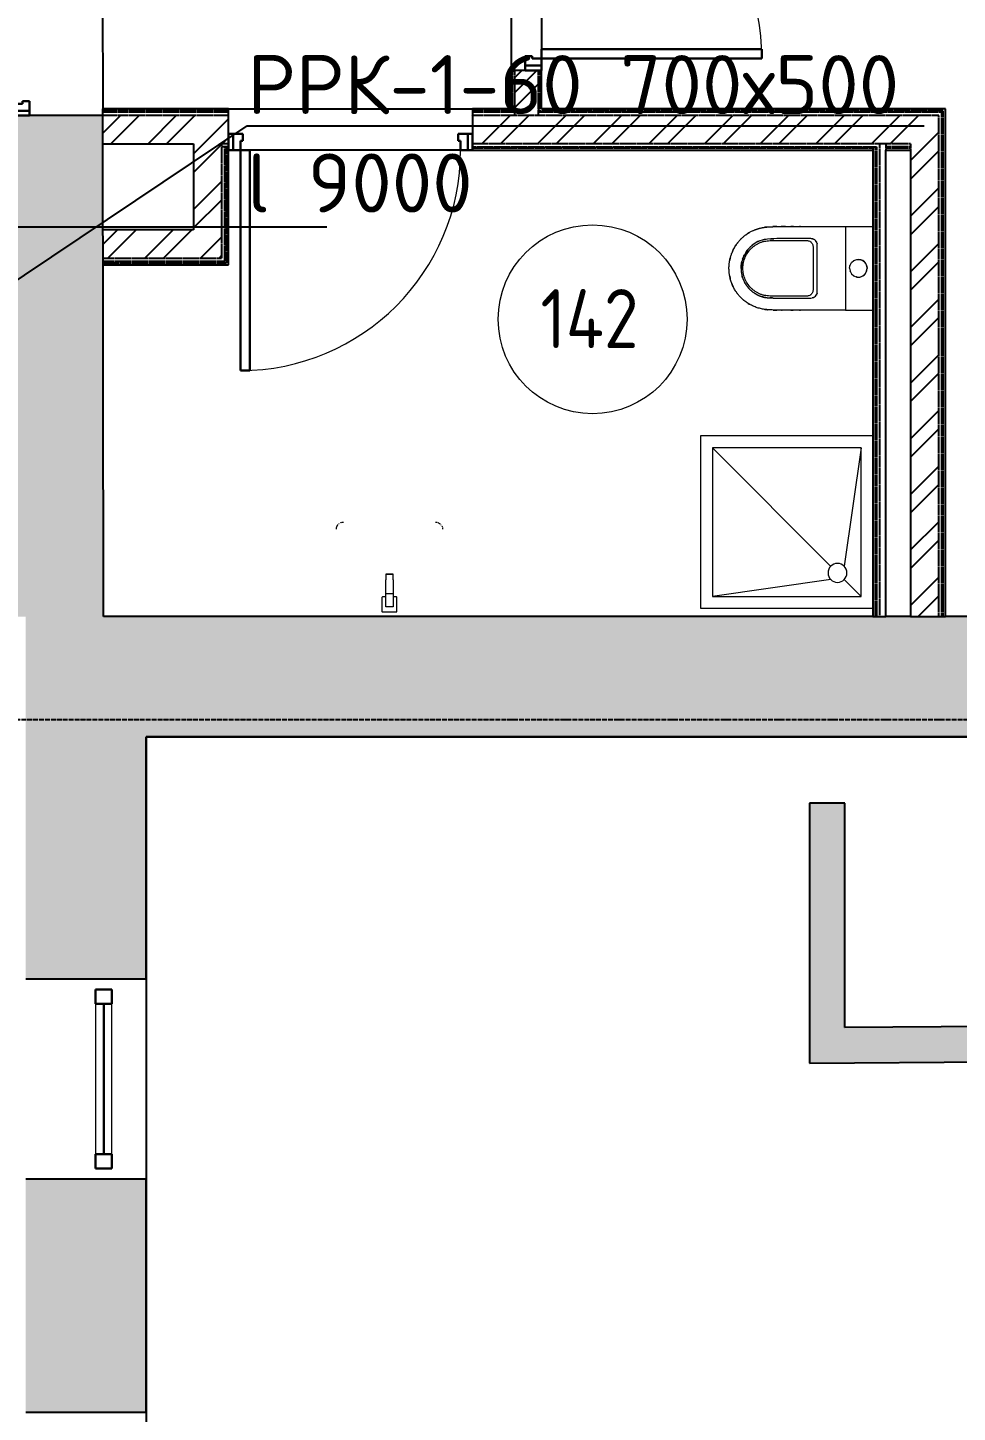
# Model space of a CAD drawing. Header units: millimetres. Extents: x -99936 to 523262, y -63190 to 327013.
# Drawn here: x 49431 to 53369, y 5671 to 11537 of the extents above; entities that cross this region are included whole.
import ezdxf
from ezdxf import colors
from ezdxf.entities.mleader import LeaderData, LeaderLine
from ezdxf.math import Vec2, Vec3

# ---------------------------------------------------------------- set-up
doc = ezdxf.new("R2010")
doc.units = ezdxf.units.MM
doc.linetypes.add('ADSK_Линия сетки', pattern=[25, 20, -2.5, 0, -2.5])
doc.linetypes.add('ADSK_Снесено', pattern=[4.5, 3, -1.5])
for name, color, linetype, lineweight, true_color in [('_ Окна', 5, 'Continuous', 30, 0x0000ff), ('Стены внутренние', 5, 'Continuous', 18, 0x0000ff), ('Стены наружные', 1, 'ADSK_Снесено', 18, 0xff0000)]:
    doc.layers.add(name, color=color, linetype=linetype, lineweight=lineweight, true_color=true_color)
for name, color, linetype, lineweight in [('Двери', 251, 'Continuous', 18), ('Марки помещений', 7, 'Continuous', 20), ('Окна', 251, 'Continuous', 18), ('Сантехника', 251, 'Continuous', 18)]:
    doc.layers.add(name, color=color, linetype=linetype, lineweight=lineweight)
doc.styles.add('GOST Common_2', font='GOST Common_0.ttf', dxfattribs={"width": 0.9, "height": 250})
doc.styles.add('ISOCPEUR', font='isocpeur.ttf', dxfattribs={"height": 250})
pattern_1 = [(45, (0, 0), (-117.8655, 117.8655), []), (45, (78.58, 0), (-117.8655, 117.8655), [])]

# ---------------------------------------------------------------- blocks, each defined once
blk = doc.blocks.new('Витраж-тент со смещением вовне - 60мм 30 сдвиг-1466941-01 План 1-го этажа маркировочный')
at = {"layer": '_ Окна'}
for p, q in [((-379, 25), (-379, -45)), ((-379, 25), (-319, 25)), ((-379, -45), (-379, 25)), ((-319, 25), (-319, -45)), ((379, 25), (319, 25)), ((319, 25), (319, -45)), ((379, -45), (379, 25)), ((379, -45), (379, 25)), ((-319, -45), (-379, -45)), ((-319, -10), (319, -10)), ((319, -45), (379, -45))]:
    blk.add_line(p, q, dxfattribs=at)
at = {"layer": 'Окна'}
for p, q in [((319, 25), (-319, 25)), ((-319, -45), (319, -45))]:
    blk.add_line(p, q, dxfattribs=at)
blk = doc.blocks.new('AC_Дверь_Однопольная - Д-19п 1030х2200h-V211-01 План 1-го этажа маркировочный')
at = {"layer": 'Двери', "lineweight": 30}
for p, q in [((-465, 1120), (-425, 1120)), ((-465, 190), (-465, 1120)), ((-425, 1120), (-425, 190)), ((-515, 190), (-495, 190)), ((-515, 120), (-515, 190)), ((-495, 190), (-465, 190)), ((-495, 120), (-495, 190)), ((-495, 190), (-495, 120)), ((-425, 190), (-465, 190)), ((-465, 190), (-465, 150)), ((465, 190), (495, 190)), ((465, 150), (465, 190)), ((495, 190), (495, 120)), ((495, 190), (515, 190)), ((495, 120), (495, 190)), ((515, 190), (515, 120)), ((-495, 120), (-515, 120)), ((-455, 120), (-495, 120)), ((-465, 150), (-455, 150)), ((-455, 150), (-455, 120)), ((455, 150), (465, 150)), ((455, 120), (455, 150)), ((495, 120), (455, 120)), ((515, 120), (495, 120))]:
    blk.add_line(p, q, dxfattribs=at)
at = {"layer": 'Двери'}
blk.add_arc((-465, 190), 930, 0, 90, dxfattribs=at)
blk = doc.blocks.new('AC_Дверь_Однопольная - Д-24л 1033х2200h-1983231-01 План 1-го этажа маркировочный')
at = {"layer": 'Двери', "lineweight": 30}
for p, q in [((466.5, 996.5), (426.5, 996.5)), ((426.5, 996.5), (426.5, 63.5)), ((466.5, 63.5), (466.5, 996.5)), ((-496.5, 63.5), (-516.5, 63.5)), ((-516.5, 63.5), (-516.5, -6.5)), ((-466.5, 63.5), (-496.5, 63.5)), ((-496.5, 63.5), (-496.5, -6.5)), ((-496.5, -6.5), (-496.5, 63.5)), ((-466.5, 23.5), (-466.5, 63.5)), ((426.5, 63.5), (466.5, 63.5)), ((496.5, 63.5), (466.5, 63.5)), ((466.5, 63.5), (466.5, 23.5)), ((496.5, -6.5), (496.5, 63.5)), ((516.5, 63.5), (496.5, 63.5)), ((496.5, 63.5), (496.5, -6.5)), ((516.5, -6.5), (516.5, 63.5)), ((-456.5, 23.5), (-466.5, 23.5)), ((-456.5, -6.5), (-456.5, 23.5)), ((466.5, 23.5), (456.5, 23.5)), ((456.5, 23.5), (456.5, -6.5)), ((-516.5, -6.5), (-496.5, -6.5)), ((-496.5, -6.5), (-456.5, -6.5)), ((456.5, -6.5), (496.5, -6.5)), ((496.5, -6.5), (516.5, -6.5))]:
    blk.add_line(p, q, dxfattribs=at)
at = {"layer": 'Двери'}
blk.add_arc((466.5, 63.5), 933, 90, 180, dxfattribs=at)
blk = doc.blocks.new('AC_Дверь_Однопольная - Д-24л 1033х2200h-1983226-01 План 1-го этажа маркировочный')
at = {"layer": 'Двери', "lineweight": 30}
for p, q in [((466.5, 1021), (426.5, 1021)), ((426.5, 1021), (426.5, 88)), ((466.5, 88), (466.5, 1021)), ((-496.5, 88), (-516.5, 88)), ((-516.5, 88), (-516.5, 18)), ((-466.5, 88), (-496.5, 88)), ((-496.5, 88), (-496.5, 18)), ((-496.5, 18), (-496.5, 88)), ((-466.5, 48), (-466.5, 88)), ((426.5, 88), (466.5, 88)), ((496.5, 88), (466.5, 88)), ((466.5, 88), (466.5, 48)), ((496.5, 18), (496.5, 88)), ((516.5, 88), (496.5, 88)), ((496.5, 88), (496.5, 18)), ((516.5, 18), (516.5, 88)), ((-516.5, 18), (-496.5, 18)), ((-496.5, 18), (-456.5, 18)), ((-456.5, 48), (-466.5, 48)), ((-456.5, 18), (-456.5, 48)), ((466.5, 48), (456.5, 48)), ((456.5, 48), (456.5, 18)), ((456.5, 18), (496.5, 18)), ((496.5, 18), (516.5, 18))]:
    blk.add_line(p, q, dxfattribs=at)
at = {"layer": 'Двери'}
blk.add_arc((466.5, 88), 933, 90, 180, dxfattribs=at)
blk = doc.blocks.new('Parametric_Porcelain_bathroom_sink_20774 - 450х400мм-2098797-01 План 1-го этажа маркировочный')
at = {"layer": 'Сантехника'}
for p, q in [((-89.1, 598.1), (-88.2, 598.9)), ((343.1, 594.1), (343.9, 593.2)), ((110, 384.1), (140, 384.1)), ((110, 384.1), (110, 361.1)), ((140, 384.1), (110, 384.1)), ((110, 301.5), (110, 361.1)), ((140, 361.1), (140, 384.1)), ((140, 361.1), (140, 301.5)), ((110, 266.5), (110, 301.5)), ((140, 301.5), (110, 301.5)), ((140, 301.5), (140, 266.5)), ((93.2, 286.2), (93.2, 226.6)), ((110, 288.1), (95.1, 288.1)), ((110, 246.5), (110, 266.5)), ((140, 246.5), (110, 246.5)), ((154.6, 288.1), (140, 288.1)), ((140, 266.5), (140, 246.5)), ((156.5, 226.6), (156.5, 286.2)), ((94.7, 225.1), (155, 225.1))]:
    blk.add_line(p, q, dxfattribs=at)
at = {"layer": 'Сантехника', "flags": 128}
for points in [[(-98.5, 584.4), (-98.1, 585.6), (-97.6, 586.7), (-97.1, 587.8), (-96.6, 588.9)], [(-95.4, 590.9), (-94.8, 591.9), (-94.1, 592.9), (-93.3, 593.9), (-92.6, 594.8)], [(-83.1, 602), (-82, 602.5), (-80.9, 603), (-79.7, 603.4)], [(-77.4, 604.1), (-76.3, 604.3), (-75.1, 604.6), (-73.9, 604.7), (-72.7, 604.9), (-71.5, 605), (-70.3, 605), (-70, 605)], [(320, 605), (321.2, 605), (322.4, 604.9), (323.6, 604.8), (324.8, 604.6), (326, 604.4), (327.1, 604.1)], [(329.4, 603.5), (330.6, 603.1), (331.7, 602.6), (332.8, 602.1), (333.9, 601.6)], [(335.9, 600.4), (336.9, 599.8), (337.9, 599.1), (338.9, 598.3), (339.8, 597.6)], [(347, 588.1), (347.5, 587), (348, 585.9), (348.4, 584.7)], [(-100, 575), (-100, 576.2), (-99.9, 577.4), (-99.8, 578.6), (-99.6, 579.8), (-99.4, 581), (-99.1, 582.1)], [(349.1, 582.4), (349.3, 581.3), (349.6, 580.1), (349.7, 578.9), (349.9, 577.7), (350, 576.5), (350, 575.3), (350, 575)]]:
    blk.add_lwpolyline(points, dxfattribs=at)
at = {"layer": 'Сантехника'}
for centre, radius, start, end in [((95.1, 286.2), 1.87, 90, 180), ((95.1, 286.2), 1.87, 120, 150), ((95.1, 286.2), 1.87, 120, 150), ((95.1, 286.2), 1.87, 120, 150), ((154.6, 286.2), 1.87, 0, 90), ((154.6, 286.2), 1.87, 30, 60), ((154.6, 286.2), 1.87, 30, 60), ((154.6, 286.2), 1.87, 30, 60), ((94.7, 226.6), 1.49, 180, 270), ((155, 226.6), 1.49, 270, 360)]:
    blk.add_arc(centre, radius, start, end, dxfattribs=at)
blk = doc.blocks.new('WCPan-60cm-CloseCoupled-FloorMounted - WC_FloorStandingWC_Vitra_Zentrum_5781B003-0075-1928247-01 План 1-го этажа маркировочный')
at = {"layer": 'Сантехника'}
for p, q in [((50163.4, 42946.7), (50163.4, 42591.7)), ((50163.6, 42946.8), (50163.6, 42591.6)), ((50279.2, 42946.8), (50279.2, 42591.6)), ((50025.7, 42861.4), (50025.7, 42677)), ((50043.7, 42669.1), (50043.7, 42869.4)), ((50255, 42769.4), (50255, 42768.2)), ((50253.1, 42757.8), (50252.7, 42756.6))]:
    blk.add_line(p, q, dxfattribs=at)
at = {"layer": 'Сантехника', "flags": 128}
for points in [[(50163.6, 42946.8), (50221.4, 42946.8), (50279.2, 42946.8)], [(50016.5, 42895), (49987.1, 42895), (49959.9, 42895), (49933.8, 42895), (49901.2, 42895), (49872.7, 42895), (49847, 42894.6), (49818.9, 42891.7), (49792.5, 42882.7), (49768.6, 42867.7), (49748.5, 42847.8), (49733.5, 42824), (49724.1, 42797.2), (49721, 42769.2)], [(50180.1, 42769.4), (50182.4, 42782.3), (50188.9, 42793.5), (50198.8, 42801.9), (50211.1, 42806.4), (50224.1, 42806.4), (50236.4, 42801.9), (50246.3, 42793.5), (50252.8, 42782.3), (50255.1, 42769.4)], [(50180.1, 42769.4), (50182.4, 42756.6), (50188.9, 42745.3), (50198.8, 42737), (50211.1, 42732.5), (50224.1, 42732.5), (50236.3, 42737), (50246.3, 42745.3), (50252.8, 42756.6), (50255.1, 42769.4)], [(50163.6, 42591.6), (50221.4, 42591.6), (50279.2, 42591.6)]]:
    blk.add_lwpolyline(points, dxfattribs=at)
at = {"layer": 'Сантехника'}
for start, end in [(32.81803, 86.57591), (332.84195, 27.16312), (273.42052, 327.17108)]:
    blk.add_arc((50217.5, 42769.4), 37.5, start, end, dxfattribs=at)
for centre, start_param, end_param in [((50163.3, 45003.3), 3.147063, 3.154396), ((50163.3, 40535.1), 6.270382, 6.277715)]:
    blk.add_ellipse(centre, major_axis=(0, 2056.6), ratio=0.01105, start_param=start_param, end_param=end_param, dxfattribs=at)
for points, knots in [([(49669.8, 42769.2), (49669.8, 42769.8), (49669.8, 42771.5), (49669.8, 42774.9), (49670, 42779.4), (49670.4, 42784.6), (49671, 42790.6), (49671.9, 42797.2), (49673.2, 42804.4), (49674.7, 42811.1), (49676.5, 42817.7), (49678.5, 42824.3), (49681, 42831.5), (49684.1, 42839.3), (49687.9, 42847.5), (49692.4, 42856.1), (49697.7, 42865), (49702.8, 42872.5), (49707.4, 42878.5), (49711, 42883), (49714.7, 42887.3), (49718.6, 42891.5), (49722.6, 42895.6), (49726.7, 42899.5), (49731, 42903.3), (49734.8, 42906.5), (49738.3, 42909.2), (49741.8, 42911.8), (49745.6, 42914.5), (49749.9, 42917.3), (49754.7, 42920.2), (49759.9, 42923.2), (49765.6, 42926.1), (49771.1, 42928.7), (49776.1, 42930.9), (49780.2, 42932.5), (49784.3, 42934.1), (49788.5, 42935.5), (49792.7, 42936.9), (49796.9, 42938.1), (49801.2, 42939.3), (49805.5, 42940.3), (49809.8, 42941.2), (49814.2, 42942), (49818.6, 42942.8), (49823.1, 42943.4), (49827.8, 42944), (49832.5, 42944.5), (49837.5, 42944.9), (49842.1, 42945.2), (49846.2, 42945.4), (49850.2, 42945.6), (49855, 42945.7), (49861.2, 42945.9), (49869.2, 42946), (49879.6, 42946.1), (49892.7, 42946.3), (49907, 42946.4), (49920.3, 42946.5), (49930.5, 42946.5), (49940.8, 42946.6), (49951.1, 42946.6), (49961.5, 42946.6), (49971.9, 42946.7), (49982.4, 42946.7), (49989.9, 42946.6), (49994.5, 42946.6), (49995.9, 42946.6), (49997.3, 42946.6), (49998.8, 42946.6), (50000.3, 42946.6), (50001.7, 42946.6), (50003.2, 42946.6), (50004.1, 42946.6), (50004.6, 42946.6)], [-4.049472, -4.049472, -4.049472, -4.049472, -3.861131, -3.67279, -3.484448, -3.296107, -3.107766, -2.919425, -2.731083, -2.542742, -2.412446, -2.28215, -2.151853, -2.021557, -1.891261, -1.760965, -1.630668, -1.500372, -1.435282, -1.370191, -1.3051, -1.24001, -1.174919, -1.109829, -1.044738, -0.979648, -0.938527, -0.897407, -0.856286, -0.815166, -0.774045, -0.732925, -0.691804, -0.650683, -0.624579, -0.598474, -0.572369, -0.546265, -0.52016, -0.494055, -0.467951, -0.441846, -0.416137, -0.390428, -0.36472, -0.339011, -0.313302, -0.287593, -0.261885, -0.236176, -0.21814, -0.200103, -0.182067, -0.164031, -0.145994, -0.127958, -0.109922, -0.091885, -0.081743, -0.071601, -0.061459, -0.051317, -0.041175, -0.031033, -0.020891, -0.010749, -0.009405, -0.008061, -0.006718, -0.005374, -0.004031, -0.002687, -0.001344, 0, 0, 0, 0]), ([(49832.2, 42944.4), (49832.1, 42944.4), (49830.5, 42944.3), (49827.5, 42944), (49824, 42943.5), (49822, 42943.3), (49821.3, 42943.2)], [0.39522151, 0.39522151, 0.39522151, 0.39522151, 0.39583333, 0.40625, 0.41666667, 0.42134296, 0.42134296, 0.42134296, 0.42134296]), ([(49872.9, 42946.1), (49871.7, 42946), (49868.9, 42946), (49864.3, 42945.9), (49859.8, 42945.9), (49857, 42945.8), (49856, 42945.8)], [0.30427449, 0.30427449, 0.30427449, 0.30427449, 0.3125, 0.32291667, 0.33333333, 0.3395761, 0.3395761, 0.3395761, 0.3395761]), ([(49909.1, 42946.4), (49907.9, 42946.4), (49905, 42946.4), (49901.2, 42946.3), (49897.8, 42946.3), (49895.1, 42946.3), (49892.8, 42946.3), (49891.5, 42946.3), (49890.9, 42946.3)], [0.22091476, 0.22091476, 0.22091476, 0.22091476, 0.22916667, 0.23958333, 0.24479167, 0.25, 0.25520833, 0.25892352, 0.25892352, 0.25892352, 0.25892352]), ([(49942.5, 42946.6), (49942.1, 42946.6), (49940.1, 42946.6), (49936.7, 42946.6), (49933.6, 42946.5), (49932, 42946.5)], [0.14303768, 0.14303768, 0.14303768, 0.14303768, 0.14583333, 0.15625, 0.16666667, 0.16666667, 0.16666667, 0.16666667]), ([(50004.6, 42946.6), (50010.5, 42946.6), (50022.4, 42946.6), (50041.3, 42946.6), (50061.4, 42946.6), (50084.3, 42946.6), (50107.6, 42946.6), (50128.1, 42946.7), (50146.8, 42946.7), (50158.1, 42946.7), (50163.4, 42946.7)], [-4.113201, -4.113201, -4.113201, -4.113201, -3.611572, -3.109943, -2.608313, -2.106684, -1.580013, -1.053342, -0.526671, 0, 0, 0, 0]), ([(49728.9, 42901.5), (49727.9, 42900.6), (49725, 42897.9), (49722.1, 42895.1), (49720.2, 42893.1)], [0.65650769, 0.65650769, 0.65650769, 0.65650769, 0.66666667, 0.68597408, 0.68597408, 0.68597408, 0.68597408]), ([(49728.9, 42769.2), (49728.9, 42777.3), (49730.1, 42789.4), (49734.3, 42805.1), (49740, 42820.2), (49750, 42837.9), (49763.4, 42853.2), (49775.8, 42863.6), (49785.9, 42870.4), (49794.8, 42875.2), (49802.3, 42878.5), (49807.8, 42880.6), (49813.5, 42882.4), (49821.2, 42884.2), (49831.3, 42885.7), (49843.8, 42886.6), (49860.9, 42887.1), (49882.7, 42887), (49917.8, 42887), (49956.3, 42887.1), (49986.2, 42887.1), (49998.5, 42887.1)], [-0.881059, -0.881059, -0.881059, -0.881059, -0.8185544, -0.7873044, -0.7560544, -0.6935544, -0.6310544, -0.5998044, -0.5685544, -0.5373044, -0.5216794, -0.5060544, -0.4904294, -0.4748044, -0.4435544, -0.4123044, -0.3810544, -0.3185544, -0.2560544, -0.1310544, -0.0428572, -0.0428572, -0.0428572, -0.0428572]), ([(49757.1, 42921.6), (49756.4, 42921.2), (49754.2, 42919.9), (49750.8, 42917.8), (49748.2, 42916.2), (49747.1, 42915.4)], [0.5780337, 0.5780337, 0.5780337, 0.5780337, 0.58333333, 0.59375, 0.60237091, 0.60237091, 0.60237091, 0.60237091]), ([(49783.4, 42877.9), (49785.4, 42879), (49789.8, 42881.4), (49794.6, 42883.8), (49797.4, 42885), (49797.9, 42885.2)], [0.35634739, 0.35634739, 0.35634739, 0.35634739, 0.375, 0.39583333, 0.40053784, 0.40053784, 0.40053784, 0.40053784]), ([(49810.1, 42889.6), (49812.5, 42890.3), (49817.5, 42891.5), (49823.5, 42892.6), (49827, 42893), (49827.9, 42893.2)], [0.4375, 0.4375, 0.4375, 0.4375, 0.45833333, 0.47916667, 0.48641545, 0.48641545, 0.48641545, 0.48641545]), ([(49842.1, 42894.4), (49844.3, 42894.5), (49849.2, 42894.7), (49854.7, 42894.9), (49858.1, 42894.9), (49859.2, 42894.9)], [0.52439248, 0.52439248, 0.52439248, 0.52439248, 0.54166667, 0.5625, 0.5716159, 0.5716159, 0.5716159, 0.5716159]), ([(49998.5, 42887.1), (50000.9, 42887.1), (50005.4, 42886.5), (50010.9, 42884.5), (50014.9, 42882.1), (50018.5, 42879.3), (50022.3, 42874.8), (50025.1, 42868.3), (50025.7, 42863.8), (50025.7, 42861.4)], [-1, -1, -1, -1, -0.833333, -0.666667, -0.583333, -0.5, -0.333333, -0.166667, 0, 0, 0, 0]), ([(50043.7, 42869.4), (50043.7, 42871), (50043.3, 42877.6), (50037, 42887.4), (50029.7, 42892.3), (50022.6, 42894.6), (50018.5, 42895), (50016.5, 42895)], [-1.399204, -1.399204, -1.399204, -1.399204, -0.991678, -0.684937, -0.377368, -0.184471, 0, 0, 0, 0]), ([(50040.6, 42881.5), (50040.8, 42881.2), (50041, 42880.7), (50041.3, 42880.1), (50041.4, 42879.9)], [0.69452299, 0.69452299, 0.69452299, 0.69452299, 0.72222222, 0.7371201, 0.7371201, 0.7371201, 0.7371201]), ([(49688, 42847.6), (49687.4, 42846.5), (49686.2, 42843.9), (49684.5, 42840), (49683.3, 42837.4), (49682.9, 42836.2)], [0.8145512, 0.8145512, 0.8145512, 0.8145512, 0.82291667, 0.83333333, 0.84189093, 0.84189093, 0.84189093, 0.84189093]), ([(49706.3, 42877), (49705.8, 42876.4), (49704.4, 42874.6), (49702.1, 42871.4), (49699.9, 42868.2), (49698.7, 42866.3), (49698.3, 42865.7)], [0.73453829, 0.73453829, 0.73453829, 0.73453829, 0.73958333, 0.75, 0.76041667, 0.76559387, 0.76559387, 0.76559387, 0.76559387]), ([(49727.2, 42808.4), (49727.5, 42809.2), (49728.2, 42811.3), (49729.8, 42815.7), (49731.7, 42820.2), (49733.5, 42824), (49734.3, 42825.6), (49734.6, 42826.1)], [0.1072591, 0.1072591, 0.1072591, 0.1072591, 0.11458333, 0.125, 0.14583333, 0.15625, 0.1607108, 0.1607108, 0.1607108, 0.1607108]), ([(49740.6, 42836.8), (49741.6, 42838.3), (49744, 42841.8), (49747.4, 42846.4), (49749.9, 42849.5), (49750.8, 42850.6)], [0.1938714, 0.1938714, 0.1938714, 0.1938714, 0.20833333, 0.22916667, 0.24084036, 0.24084036, 0.24084036, 0.24084036]), ([(49759.4, 42859.7), (49760.8, 42861.1), (49765, 42864.9), (49769.4, 42868.5), (49772.4, 42870.7)], [0.27513812, 0.27513812, 0.27513812, 0.27513812, 0.29166667, 0.32160073, 0.32160073, 0.32160073, 0.32160073]), ([(50004.6, 42591.8), (50002.7, 42591.8), (49998.8, 42591.8), (49992.6, 42591.8), (49986.4, 42591.8), (49973.1, 42591.8), (49953.5, 42591.8), (49928.6, 42591.9), (49905.5, 42592), (49885.4, 42592.2), (49869.6, 42592.4), (49857.9, 42592.6), (49847.8, 42592.9), (49838.6, 42593.4), (49829.6, 42594.2), (49820.7, 42595.3), (49811.8, 42596.8), (49799.8, 42599.3), (49785.2, 42603.7), (49768.8, 42610.5), (49753.8, 42618.5), (49739.3, 42628.1), (49726.1, 42639.1), (49714.3, 42651.3), (49704.6, 42663.3), (49696.2, 42675.6), (49688.7, 42688.8), (49681.7, 42704.5), (49676.2, 42720.7), (49673.4, 42733.1), (49672, 42741.3), (49671.4, 42745.2), (49670.9, 42749.1), (49670.6, 42752.5), (49670.3, 42755.2), (49670.2, 42757.4), (49670, 42759.5), (49669.9, 42761.5), (49669.9, 42763.3), (49669.8, 42765), (49669.8, 42766.7), (49669.8, 42767.8), (49669.8, 42768.5), (49669.8, 42768.8), (49669.8, 42769), (49669.8, 42769.1), (49669.8, 42769.2)], [-20.049415, -20.049415, -20.049415, -20.049415, -19.9374, -19.825385, -19.71337, -19.601354, -19.117402, -18.633449, -18.149496, -17.665543, -17.288144, -16.910745, -16.533346, -16.155946, -15.770496, -15.385045, -14.999595, -14.614144, -13.837234, -13.060323, -12.283412, -11.506502, -10.565218, -9.623934, -8.68265, -7.741366, -6.423461, -5.105557, -3.787653, -2.469748, -2.16459, -1.859431, -1.554272, -1.249113, -1.082103, -0.915093, -0.748083, -0.581073, -0.452946, -0.32482, -0.196693, -0.068567, -0.051425, -0.034283, -0.017142, 0, 0, 0, 0]), ([(49675.6, 42814.5), (49675.2, 42813), (49674.5, 42810.1), (49673.6, 42806), (49673.1, 42803.3), (49672.9, 42802.4)], [0.89583333, 0.89583333, 0.89583333, 0.89583333, 0.90625, 0.91666667, 0.92254035, 0.92254035, 0.92254035, 0.92254035]), ([(49721, 42769.2), (49721, 42771.2), (49721.1, 42775.7), (49721.7, 42783.2), (49722.6, 42789.9), (49723.6, 42795), (49724.1, 42797.3), (49724.4, 42798.3)], [0, 0, 0, 0, 0.02083333, 0.04166667, 0.0625, 0.07291667, 0.08026225, 0.08026225, 0.08026225, 0.08026225]), ([(49721, 42769.2), (49721, 42768.6), (49721, 42767.4), (49721, 42765.4), (49721.1, 42763.2), (49721.2, 42760.9), (49721.4, 42758.4), (49721.7, 42755.8), (49722, 42753), (49722.4, 42750.2), (49722.9, 42747.2), (49723.5, 42744), (49724.2, 42740.8), (49725, 42737.5), (49726, 42734.1), (49727, 42730.6), (49728.2, 42727), (49729.5, 42723.5), (49730.9, 42720.2), (49732.2, 42717.1), (49733.6, 42714.1), (49735.1, 42711.2), (49736.6, 42708.4), (49738.2, 42705.6), (49739.8, 42702.9), (49741.5, 42700.3), (49743.2, 42697.8), (49744.9, 42695.4), (49746.6, 42693), (49748.4, 42690.7), (49750.2, 42688.5), (49752, 42686.4), (49753.9, 42684.3), (49755.9, 42682.1), (49758.2, 42679.8), (49760.7, 42677.4), (49763.2, 42675.1), (49765.7, 42673), (49768.3, 42670.9), (49770.8, 42668.9), (49773.3, 42667.1), (49775.9, 42665.3), (49778.4, 42663.6), (49780.9, 42662.1), (49783.3, 42660.6), (49785.8, 42659.2), (49788.2, 42657.9), (49790.5, 42656.7), (49792.9, 42655.5), (49795.1, 42654.4), (49797.4, 42653.4), (49799.7, 42652.5), (49802, 42651.6), (49804.3, 42650.7), (49806.6, 42649.9), (49808.9, 42649.2), (49811.2, 42648.5), (49813.6, 42647.9), (49815.9, 42647.3), (49818.4, 42646.8), (49820.8, 42646.3), (49823.3, 42645.9), (49825.8, 42645.5), (49828.5, 42645.2), (49831.1, 42644.9), (49833.9, 42644.6), (49836.6, 42644.4), (49839.5, 42644.2), (49842.4, 42644), (49845.3, 42643.9), (49848.3, 42643.7), (49851.3, 42643.6), (49854.4, 42643.6), (49857.4, 42643.5), (49860.5, 42643.5), (49863.7, 42643.4), (49866.8, 42643.4), (49869.9, 42643.4), (49873, 42643.4), (49876.1, 42643.4), (49879.1, 42643.4), (49882.4, 42643.4), (49886.3, 42643.4), (49890.9, 42643.4), (49895.7, 42643.4), (49900.8, 42643.4), (49906, 42643.4), (49911.3, 42643.4), (49916.5, 42643.4), (49921.6, 42643.4), (49926.5, 42643.4), (49931.2, 42643.4), (49935.4, 42643.4), (49939.3, 42643.4), (49942.6, 42643.4), (49945.3, 42643.4), (49947.3, 42643.4), (49949.3, 42643.4), (49951.3, 42643.4), (49954.7, 42643.4), (49958.1, 42643.4), (49961.8, 42643.4), (49965.7, 42643.4), (49969.8, 42643.4), (49974, 42643.4), (49978.4, 42643.4), (49982.9, 42643.4), (49987.5, 42643.4), (49992.2, 42643.4), (49997, 42643.4), (50001.8, 42643.4), (50006.7, 42643.4), (50011.6, 42643.4), (50014.9, 42643.4), (50016.5, 42643.4)], [-58.924074, -58.924074, -58.924074, -58.924074, -58.626767, -58.329459, -58.032152, -57.734844, -57.437537, -57.140229, -56.842922, -56.545614, -56.248307, -55.950999, -55.653692, -55.356384, -55.059077, -54.761769, -54.464462, -54.167154, -53.909806, -53.652457, -53.395109, -53.13776, -52.880412, -52.623063, -52.365715, -52.108366, -51.851018, -51.593669, -51.336321, -51.078972, -50.821624, -50.564275, -50.306927, -50.049579, -49.709363, -49.369148, -49.028933, -48.688718, -48.348503, -48.008288, -47.668073, -47.327858, -46.987643, -46.647428, -46.307213, -45.966998, -45.626783, -45.286568, -44.946353, -44.606138, -44.248477, -43.890817, -43.533156, -43.175496, -42.817835, -42.460175, -42.102514, -41.744854, -41.387193, -41.029533, -40.671873, -40.314212, -39.956552, -39.598891, -39.241231, -38.88357, -38.535083, -38.186597, -37.83811, -37.489623, -37.141136, -36.79265, -36.444163, -36.095676, -35.747189, -35.398703, -35.050216, -34.701729, -34.353242, -34.004756, -33.656269, -33.307782, -32.843962, -32.380141, -31.916321, -31.452501, -30.98868, -30.52486, -30.06104, -29.59722, -29.133399, -28.669579, -28.205759, -27.741938, -27.278118, -26.814298, -26.350477, -25.886657, -24.268741, -22.650825, -21.032909, -19.414993, -17.797077, -16.179161, -14.561245, -12.943328, -11.325412, -9.707496, -8.08958, -6.471664, -4.853748, -3.235832, -1.617916, 0, 0, 0, 0]), ([(49998.5, 42651.3), (49986.2, 42651.4), (49956.3, 42651.4), (49917.8, 42651.4), (49882.7, 42651.4), (49860.9, 42651.3), (49843.8, 42651.8), (49831.3, 42652.7), (49821.2, 42654.2), (49813.5, 42656.1), (49807.8, 42657.8), (49802.3, 42659.9), (49794.8, 42663.3), (49785.9, 42668.1), (49775.8, 42674.9), (49763.4, 42685.2), (49750, 42700.5), (49740, 42718.2), (49734.3, 42733.3), (49730.1, 42749), (49728.9, 42761.1), (49728.9, 42769.2)], [0.0428572, 0.0428572, 0.0428572, 0.0428572, 0.1310544, 0.2560544, 0.3185544, 0.3810544, 0.4123044, 0.4435544, 0.4748044, 0.4904294, 0.5060544, 0.5216794, 0.5373044, 0.5685544, 0.5998044, 0.6310544, 0.6935544, 0.7560544, 0.7873044, 0.8185544, 0.881059, 0.881059, 0.881059, 0.881059]), ([(50182, 42781.4), (50182, 42781.5), (50182.2, 42782.1), (50182.4, 42782.6), (50182.6, 42783.1)], [-0.79368047, -0.79368047, -0.79368047, -0.79368047, -0.78571429, -0.76296055, -0.76296055, -0.76296055, -0.76296055]), ([(49673, 42735.5), (49673.1, 42734.7), (49673.9, 42731.1), (49674.7, 42727.5), (49675.4, 42724.8)], [0.07790377, 0.07790377, 0.07790377, 0.07790377, 0.08333333, 0.10312609, 0.10312609, 0.10312609, 0.10312609]), ([(49682.6, 42702.9), (49683.2, 42701.4), (49684.8, 42697.5), (49686.6, 42693.6), (49687.8, 42691.1)], [0.15609637, 0.15609637, 0.15609637, 0.15609637, 0.16666667, 0.18556267, 0.18556267, 0.18556267, 0.18556267]), ([(49728.2, 42727.1), (49728.2, 42727.2), (49727.7, 42728.6), (49726.8, 42731.2), (49725.9, 42734.4), (49725.3, 42736.6), (49725.1, 42737.4)], [0.88401006, 0.88401006, 0.88401006, 0.88401006, 0.88541667, 0.89583333, 0.90625, 0.91261207, 0.91261207, 0.91261207, 0.91261207]), ([(49743.8, 42697), (49743.7, 42697.1), (49742.2, 42699.2), (49740.1, 42702.5), (49738, 42706), (49737.2, 42707.4), (49737.1, 42707.6)], [0.79073929, 0.79073929, 0.79073929, 0.79073929, 0.79166667, 0.8125, 0.82291667, 0.82510106, 0.82510106, 0.82510106, 0.82510106]), ([(50212.4, 42732.3), (50212, 42732.3), (50211.4, 42732.4), (50210.7, 42732.6), (50210.4, 42732.6)], [-0.91359982, -0.91359982, -0.91359982, -0.91359982, -0.89285714, -0.87932789, -0.87932789, -0.87932789, -0.87932789]), ([(49698.5, 42672.4), (49699.6, 42670.6), (49702.1, 42667), (49704.6, 42663.5), (49705.9, 42661.8)], [0.23487199, 0.23487199, 0.23487199, 0.23487199, 0.25, 0.26517937, 0.26517937, 0.26517937, 0.26517937]), ([(49719.7, 42645.8), (49721.7, 42643.7), (49724.9, 42640.6), (49728.1, 42637.7), (49729.3, 42636.7)], [0.31372869, 0.31372869, 0.31372869, 0.31372869, 0.33333333, 0.34362952, 0.34362952, 0.34362952, 0.34362952]), ([(49765.9, 42672.8), (49765.2, 42673.4), (49762.5, 42675.7), (49759.3, 42678.7), (49756.8, 42681.3), (49756, 42682)], [0.70059285, 0.70059285, 0.70059285, 0.70059285, 0.70833333, 0.72916667, 0.73777538, 0.73777538, 0.73777538, 0.73777538]), ([(49793.2, 42655.4), (49792, 42655.9), (49788.6, 42657.6), (49784.6, 42659.8), (49781.8, 42661.5), (49781.4, 42661.8)], [0.61440341, 0.61440341, 0.61440341, 0.61440341, 0.625, 0.64583333, 0.65006745, 0.65006745, 0.65006745, 0.65006745]), ([(49825.2, 42645.6), (49825, 42645.6), (49822.3, 42646.1), (49817.1, 42647), (49812.4, 42648.2), (49810.1, 42648.8)], [0.51911637, 0.51911637, 0.51911637, 0.51911637, 0.52083333, 0.54166667, 0.56178791, 0.56178791, 0.56178791, 0.56178791]), ([(49857, 42643.5), (49856.1, 42643.5), (49852.6, 42643.6), (49848.1, 42643.7), (49844.5, 42643.9), (49843.4, 42644)], [0.42975153, 0.42975153, 0.42975153, 0.42975153, 0.4375, 0.45833333, 0.46818954, 0.46818954, 0.46818954, 0.46818954]), ([(50025.7, 42677), (50025.7, 42674.6), (50025.1, 42670.1), (50022.3, 42663.6), (50018.5, 42659.1), (50014.9, 42656.3), (50010.9, 42653.9), (50005.4, 42651.9), (50000.9, 42651.3), (49998.5, 42651.3)], [-1, -1, -1, -1, -0.833333, -0.666667, -0.5, -0.416667, -0.333333, -0.166667, 0, 0, 0, 0]), ([(50016.5, 42643.4), (50020.4, 42643.4), (50027.7, 42644.8), (50036.7, 42650.7), (50043.3, 42660.7), (50043.7, 42667.4), (50043.7, 42669.1)], [-4.576676, -4.576676, -4.576676, -4.576676, -3.420853, -2.362821, -1.38046, 0, 0, 0, 0]), ([(50040.5, 42656.8), (50040.5, 42656.7), (50040.2, 42656.2), (50039.9, 42655.7), (50039.6, 42655.3)], [0.30813645, 0.30813645, 0.30813645, 0.30813645, 0.3125, 0.35026428, 0.35026428, 0.35026428, 0.35026428]), ([(50043, 42663.2), (50042.9, 42662.7), (50042.7, 42662), (50042.5, 42661.3), (50042.5, 42661.2)], [0.14925999, 0.14925999, 0.14925999, 0.14925999, 0.1875, 0.1968419, 0.1968419, 0.1968419, 0.1968419]), ([(49747.7, 42622.6), (49750, 42621.1), (49753.2, 42619.1), (49756.4, 42617.3), (49757.1, 42616.9)], [0.39699712, 0.39699712, 0.39699712, 0.39699712, 0.41666667, 0.42228657, 0.42228657, 0.42228657, 0.42228657]), ([(49821.4, 42595.2), (49822, 42595.2), (49825.5, 42594.7), (49829.5, 42594.2), (49832.9, 42593.9), (49833.3, 42593.9)], [0.57885721, 0.57885721, 0.57885721, 0.57885721, 0.58333333, 0.60416667, 0.60686986, 0.60686986, 0.60686986, 0.60686986]), ([(49856.9, 42592.6), (49857.7, 42592.6), (49861.5, 42592.5), (49866.7, 42592.4), (49871.1, 42592.4), (49872.5, 42592.3)], [0.66095419, 0.66095419, 0.66095419, 0.66095419, 0.66666667, 0.6875, 0.69783585, 0.69783585, 0.69783585, 0.69783585]), ([(49931.9, 42591.9), (49934.9, 42591.9), (49938.4, 42591.8), (49941.9, 42591.8), (49942.3, 42591.8)], [0.83333333, 0.83333333, 0.83333333, 0.83333333, 0.85416667, 0.85711815, 0.85711815, 0.85711815, 0.85711815]), ([(50163.4, 42591.7), (50148.7, 42591.7), (50119.2, 42591.8), (50077.7, 42591.8), (50042.5, 42591.8), (50022.5, 42591.8), (50013.6, 42591.8), (50009.8, 42591.8), (50007, 42591.8), (50005.4, 42591.8), (50004.6, 42591.8)], [-13.742702, -13.742702, -13.742702, -13.742702, -11.119817, -8.496932, -5.874047, -3.251161, -2.438371, -1.625581, -0.81279, 0, 0, 0, 0])]:
    blk.add_open_spline(points, degree=3, knots=knots, dxfattribs=at)
for points in [[(49973.2, 42946.7), (49971.6, 42946.7), (49969.9, 42946.7), (49968.3, 42946.7)], [(50021.9, 42894.5), (50022.4, 42894.4), (50023, 42894.3), (50023.5, 42894.2)], [(50027.2, 42893), (50027.7, 42892.8), (50028.3, 42892.6), (50028.8, 42892.3)], [(50042.8, 42876.2), (50042.9, 42875.6), (50043.1, 42875.1), (50043.2, 42874.6)], [(50197.8, 42801.3), (50198.3, 42801.7), (50198.9, 42802), (50199.5, 42802.3)], [(50210.4, 42806.3), (50211.1, 42806.4), (50211.8, 42806.5), (50212.4, 42806.6)], [(50182.6, 42755.8), (50182.4, 42756.4), (50182.2, 42756.9), (50182, 42757.5)], [(50199.5, 42736.5), (50198.9, 42736.9), (50198.3, 42737.2), (50197.8, 42737.6)], [(50024.5, 42644.5), (50023.9, 42644.3), (50023.3, 42644.2), (50022.7, 42644.1)], [(50030.5, 42646.9), (50029.9, 42646.6), (50029.4, 42646.3), (50028.8, 42646.1)], [(49892.3, 42592.2), (49893.3, 42592.1), (49894.3, 42592.1), (49895.3, 42592.1)], [(49968.3, 42591.8), (49970, 42591.8), (49971.7, 42591.8), (49973.3, 42591.8)]]:
    blk.add_open_spline(points, degree=3, dxfattribs=at)
blk = doc.blocks.new('Душевая кабинка-2D - 730кв-1928972-01 План 1-го этажа маркировочный')
at = {"layer": 'Сантехника'}
for p, q in [((730, 0), (0, 0)), ((730, -730), (730, 0)), ((50, -50), (50, -680)), ((680, -50), (50, -50)), ((680, -680), (680, -50)), ((50, -680), (680, -680)), ((0, -730), (730, -730))]:
    blk.add_line(p, q, dxfattribs=at)
at = {"layer": 'Сантехника', "lineweight": 9}
for p, q in [((122.4, -122.4), (50, -50)), ((177.6, -122.4), (680, -50)), ((50, -680), (121.1, -178.9)), ((680, -680), (178.9, -178.9))]:
    blk.add_line(p, q, dxfattribs=at)
at = {"layer": 'Сантехника'}
for start, end in [(0, 180), (180, 0)]:
    blk.add_arc((150, -150), 40, start, end, dxfattribs=at)
blk = doc.blocks.new('ADSK_Марка_Помещение_ОдноЗначение - Номер-247393-01 План 1-го этажа маркировочный')
at = {"layer": 'Марки помещений'}
blk.add_circle((0, 0), 4, dxfattribs=at)

msp = doc.modelspace()

# ---------------------------------------------------------------- hatches: boundary and pattern name
at = {"layer": 'Стены внутренние', "lineweight": 25, "true_color": 0x636466}
h = msp.add_hatch(color=251, dxfattribs=at)
h.paths.add_polyline_path([(49671.056, 9042.302), (49752.54, 9042.302), (49749.542, 11165.568), (49369.543, 11164.675), (49372.54, 9042.302), (49551.607, 9042.302)])
h.paths.add_polyline_path([(49368.088, 12195.03), (49748.088, 12195.567), (49745.002, 14381.13), (49365.002, 14380.593), (49368.088, 12195.129)])
h.paths.add_polyline_path([(49363.718, 15290.28), (49743.718, 15290.816), (49741.704, 16652.056), (49361.796, 16651.52), (49363.356, 15546.902)])
h = msp.add_hatch(dxfattribs=at)
h.set_pattern_fill('FP_3', color=251, style=0, pattern_type=2)
h.set_pattern_definition([(45, (0, 0), (-179.6051, 179.6051), []), (45, (63.5, 0), (0, 359.2102), []), (45, (-63.5, 0), (0, 359.2102), [])])
h.paths.add_polyline_path([(51593.238, 11165.568), (51593.238, 11356.217), (51493.238, 11356.217), (51493.238, 11165.568)])
h.paths.add_polyline_path([(51538.238, 12389.217), (51593.238, 12389.217), (51593.238, 13346.217), (51493.238, 13346.217), (51493.238, 12389.217)])
h = msp.add_hatch(dxfattribs=at)
h.set_pattern_fill('FP_2', color=251, style=0, pattern_type=2)
h.set_pattern_definition(pattern_1)
h.paths.add_polyline_path([(49752.54, 11045.568), (50134.127, 11045.568), (50134.127, 11165.568), (49749.544, 11164.675), (49749.712, 11045.568)])
h = msp.add_hatch(dxfattribs=at)
h.set_pattern_fill('FP_2', color=251, style=0, pattern_type=2)
h.set_pattern_definition(pattern_1)
h.paths.add_polyline_path([(50254.127, 10560.568), (50254.127, 11165.568), (50134.127, 11164.675), (50134.127, 10560.568)])
h = msp.add_hatch(dxfattribs=at)
h.set_pattern_fill('FP_2', color=251, style=0, pattern_type=2)
h.set_pattern_definition(pattern_1)
h.paths.add_polyline_path([(53066.345, 11045.568), (53290.345, 11045.568), (53290.345, 11165.568), (51315.127, 11164.675), (51315.127, 11045.568), (53039.345, 11045.568)])
h.paths.add_polyline_path([(50282.127, 11045.568), (50282.127, 11165.568), (50254.127, 11164.675), (50254.127, 11045.568)])
h = msp.add_hatch(dxfattribs=at)
h.set_pattern_fill('FP_2', color=251, style=0, pattern_type=2)
h.set_pattern_definition(pattern_1)
h.paths.add_polyline_path([(53290.345, 9042.302), (53290.345, 11045.568), (53170.345, 11045.568), (53170.345, 9042.302)])
h = msp.add_hatch(dxfattribs=at)
h.set_pattern_fill('FP_2', color=251, style=0, pattern_type=2)
h.set_pattern_definition(pattern_1)
h.paths.add_polyline_path([(49752.54, 10560.568), (50134.127, 10560.568), (50134.127, 10680.568), (49750.227, 10680.568), (49750.396, 10560.568)])
at = {"layer": 'Стены наружные', "linetype": 'Continuous', "lineweight": 25, "true_color": 0x636466}
h = msp.add_hatch(color=251, dxfattribs=at)
h.paths.add_polyline_path([(49933.401, 150.232), (49933.401, 1165.667), (49423.401, 1165.667), (49423.401, 150.232), (49595.654, 150.232)])
h.paths.add_polyline_path([(49423.401, 2015.667), (49933.401, 2015.667), (49933.401, 2997.947), (49423.401, 2997.947), (49423.401, 2556.171)])
h.paths.add_polyline_path([(49423.401, 3847.947), (49933.401, 3847.947), (49933.401, 4821.331), (49423.401, 4821.331), (49423.401, 4471.79)])
h.paths.add_polyline_path([(49551.607, 5671.331), (49933.401, 5671.331), (49933.401, 6658.325), (49423.401, 6658.325), (49423.401, 5671.331), (49544.724, 5671.331)])
h.paths.add_polyline_path([(49933.401, 7508.325), (49933.401, 9042.302), (49423.401, 9042.302), (49423.401, 7508.325), (49551.607, 7508.325)])
for points in [[(53439.507, 8532.302), (56213.949, 8532.302), (56213.949, 9042.302), (49933.401, 9042.302), (49933.401, 8532.302), (52324.773, 8532.302)], [(52742.605, 7299.814), (52892.605, 7300.957), (52892.959, 8251.71), (52742.959, 8251.766), (52742.605, 7300.957)], [(52742.549, 7149.809), (54401.295, 7162.445), (54396.436, 7312.412), (52742.605, 7299.814), (52742.554, 7162.445)]]:
    msp.add_hatch(color=251, dxfattribs=at).paths.add_polyline_path(points)

# ---------------------------------------------------------------- linework, layer by layer
at = {"linetype": 'ADSK_Линия сетки', "lineweight": 25}
msp.add_line((-11086.225, 8606.788), (57141.718, 8606.788), dxfattribs=at)
at = {"color": 251, "lineweight": 25, "true_color": 0x636466}
msp.add_lwpolyline([(46033.212, 20934.059), (46033.212, 43759.207), (56032.618, 43759.207), (56213.949, 8532.302), (49933.401, 8532.302), (49933.401, 150.232), (42036.932, 150.232), (42036.932, 2106.788), (31235.974, 2186.478), (31336.395, 2185.737), (31336.395, -2732.567), (18972.644, -2732.567), (18972.644, 2186.478), (8272.997, 2186.478), (8272.997, 272.021), (290.499, 306.788), (290.499, 8529.252)], dxfattribs=at)
at = {"layer": 'Стены внутренние', "color": 251, "lineweight": 25, "true_color": 0x636466}
for p, q in [((51481.238, 11356.217), (51481.238, 12389.217)), ((51608.238, 12339.217), (51608.238, 11446.217)), ((49748.088, 12195.567), (49749.503, 11193.568)), ((51538.238, 11356.217), (51481.238, 11356.217)), ((51481.238, 11356.217), (51481.238, 11193.568)), ((51608.238, 11193.568), (51608.238, 11356.217)), ((49749.542, 11165.568), (49439.542, 11165.568)), ((49749.542, 11165.568), (49439.543, 11165.13)), ((50282.127, 11193.568), (49749.503, 11193.568)), ((49752.54, 9042.302), (49749.503, 11193.568)), ((50282.127, 11087.568), (50282.127, 11193.568)), ((50282.127, 11193.568), (51315.127, 11193.568)), ((51481.238, 11193.568), (51315.127, 11193.568)), ((51315.127, 11193.568), (51315.127, 11087.568)), ((53318.345, 11193.568), (51608.238, 11193.568)), ((53318.345, 9042.302), (53318.345, 11193.568)), ((49749.712, 11045.568), (50134.127, 11045.568)), ((50134.127, 11045.568), (50134.127, 10680.568)), ((50282.127, 10532.568), (50282.127, 11017.568)), ((51265.127, 11017.568), (50372.127, 11017.568)), ((51315.127, 11017.568), (53011.345, 11017.568)), ((53011.345, 11017.568), (53011.345, 9042.302)), ((53066.345, 11017.568), (53170.345, 11017.568)), ((53066.345, 9042.302), (53066.345, 11017.568)), ((53170.345, 11017.568), (53170.345, 9042.302)), ((50134.127, 10680.568), (49750.227, 10680.568)), ((49750.436, 10532.568), (50282.127, 10532.568)), ((53011.345, 9042.302), (53066.345, 9042.302)), ((53170.345, 9042.302), (53318.345, 9042.302))]:
    msp.add_line(p, q, dxfattribs=at)
at = {"layer": 'Стены наружные', "color": 251, "lineweight": 25, "true_color": 0x636466}
for p, q in [((51483.238, 11356.217), (51483.238, 11184.568)), ((51493.238, 11356.217), (51493.238, 11165.568)), ((51593.238, 11356.217), (51593.238, 11165.568)), ((51599.238, 11356.217), (51599.238, 11193.568)), ((50282.127, 11184.568), (49749.515, 11184.568)), ((50282.127, 11178.568), (49749.524, 11178.568)), ((50282.127, 11165.568), (49749.542, 11165.568)), ((51493.238, 11184.568), (51315.127, 11184.568)), ((51493.238, 11178.568), (51315.127, 11178.568)), ((53290.345, 11165.568), (51315.127, 11165.568)), ((51481.238, 11193.568), (51483.238, 11193.568)), ((51593.238, 11193.568), (51599.238, 11193.568)), ((53309.345, 11184.568), (51593.238, 11184.568)), ((53303.345, 11178.568), (51593.238, 11178.568)), ((53290.345, 9042.302), (53290.345, 11165.568)), ((53303.345, 9042.302), (53303.345, 11178.568)), ((53309.345, 9042.302), (53309.345, 11184.568)), ((50254.127, 10560.568), (50254.127, 11045.568)), ((50282.127, 11045.568), (50254.127, 11045.568)), ((50282.127, 11032.568), (50254.127, 11032.568)), ((50267.127, 10547.568), (50267.127, 11032.568)), ((50273.127, 10541.568), (50273.127, 11032.568)), ((53170.345, 11045.568), (51315.127, 11045.568)), ((51315.127, 11032.568), (53026.345, 11032.568)), ((53011.345, 11032.568), (53011.345, 11017.568)), ((53020.345, 11032.568), (53020.345, 9042.302)), ((53026.345, 11032.568), (53026.345, 9042.302)), ((53039.345, 11045.568), (53039.345, 9042.302)), ((53066.345, 11045.568), (53066.345, 11017.568)), ((53170.345, 11032.568), (53066.345, 11032.568)), ((53170.345, 11045.568), (53170.345, 11017.568)), ((53011.345, 11026.568), (51315.127, 11026.568)), ((53170.345, 11026.568), (53066.345, 11026.568)), ((49750.396, 10560.568), (50254.127, 10560.568)), ((49750.415, 10547.568), (50267.127, 10547.568)), ((49750.423, 10541.568), (50273.127, 10541.568))]:
    msp.add_line(p, q, dxfattribs=at)
at = {"layer": 'Стены наружные', "color": 251, "linetype": 'Continuous', "lineweight": 25, "true_color": 0x636466}
for p, q in [((53011.345, 9042.302), (49752.54, 9042.302)), ((53170.345, 9042.302), (53066.345, 9042.302)), ((55703.949, 9042.302), (53318.345, 9042.302)), ((49933.401, 7508.325), (49933.401, 8532.302)), ((49933.401, 8532.302), (56213.949, 8532.302)), ((52742.959, 8251.766), (52742.549, 7149.809)), ((52892.959, 8251.71), (52742.959, 8251.766)), ((52892.605, 7300.957), (52892.959, 8251.71)), ((49423.401, 7508.325), (49933.401, 7508.325)), ((49933.401, 7508.325), (49933.401, 6658.325)), ((54396.436, 7312.412), (52892.605, 7300.957)), ((52742.549, 7149.809), (54551.337, 7163.588)), ((49933.401, 6658.325), (49423.401, 6658.325)), ((49933.401, 5671.331), (49933.401, 6658.325)), ((49423.401, 5671.331), (49933.401, 5671.331))]:
    msp.add_line(p, q, dxfattribs=at)

# ---------------------------------------------------------------- block references
at = {"layer": '_ Окна', "color": 251, "lineweight": 25, "true_color": 0x636466, "rotation": 270.0000000000003}
msp.add_blockref('Витраж-тент со смещением вовне - 60мм 30 сдвиг-1466941-01 План 1-го этажа маркировочный', (49763.401, 7083.325), dxfattribs=at)
at = {"layer": 'Двери', "color": 251, "lineweight": 25, "true_color": 0x636466}
for name, p, rotation in [('AC_Дверь_Однопольная - Д-24л 1033х2200h-1983231-01 План 1-го этажа маркировочный', (51544.738, 11872.717), 270), ('AC_Дверь_Однопольная - Д-19п 1030х2200h-V211-01 План 1-го этажа маркировочный', (49558.815, 11680.299), 90.08089865158402), ('AC_Дверь_Однопольная - Д-24л 1033х2200h-1983226-01 План 1-го этажа маркировочный', (50798.627, 11105.568), 180)]:
    msp.add_blockref(name, p, dxfattribs=dict(at, rotation=rotation))
at = {"layer": 'Марки помещений', "color": 251, "lineweight": 25, "true_color": 0x636466, "xscale": 99.99999999999993, "yscale": 99.99999999999993, "zscale": 99.99999999999993}
msp.add_blockref('ADSK_Марка_Помещение_ОдноЗначение - Номер-247393-01 План 1-го этажа маркировочный', (51824.225, 10301.754), dxfattribs=at)
at = {"layer": 'Сантехника', "color": 251, "lineweight": 25, "true_color": 0x636466}
for name, p in [('WCPan-60cm-CloseCoupled-FloorMounted - WC_FloorStandingWC_Vitra_Zentrum_5781B003-0075-1928247-01 План 1-го этажа маркировочный', (2732.014, -32251.639)), ('Parametric_Porcelain_bathroom_sink_20774 - 450х400мм-2098797-01 План 1-го этажа маркировочный', (50838.84, 8837.302))]:
    msp.add_blockref(name, p, dxfattribs=at)
at = {"layer": 'Сантехника', "color": 251, "lineweight": 25, "true_color": 0x636466, "rotation": 180}
msp.add_blockref('Душевая кабинка-2D - 730кв-1928972-01 План 1-го этажа маркировочный', (53011.345, 9077.302), dxfattribs=at)

# ---------------------------------------------------------------- texts
at = {"layer": 'Марки помещений', "color": 251, "lineweight": 25, "true_color": 0x636466, "insert": (51603.268, 10429.479), "char_height": 250, "width": 548.35425, "attachment_point": 1, "style": 'GOST Common_2'}
msp.add_mtext('142', dxfattribs=at)

# ---------------------------------------------------------------- leaders
ml = msp.add_multileader_mtext('Standard')
ml.set_content('РРК-1-60 700х500\\Pl 9000', color=256, style='ISOCPEUR')
ml.set_leader_properties()
ml.build(insert=Vec2(0, 0))
ml.multileader.update_dxf_attribs({"text_left_attachment_type": 6, "text_right_attachment_type": 6, "dogleg_length": 0.36, "arrow_head_size": 0.18})
ctx = ml.context
ctx.base_point, ctx.char_height, ctx.arrow_head_size, ctx.landing_gap_size, ctx.plane_origin = Vec3(50360.937, 11120.948), 250, 0.18, 0.09, Vec3(48983.141, 10197.762)
ctx.left_attachment, ctx.right_attachment = 6, 6
notes = []
notes.append((ctx, [(0, (1, 1, 0), (50360.577, 11120.948), (1, 0), 0.36, [(0, [(48983.141, 10197.762)], 0, [])])]))
ctx.mtext.insert, ctx.mtext.flow_direction = Vec3(50361.027, 11420.948), 5
at = {"ltscale": 10}
ml = msp.add_multileader_mtext('Standard', dxfattribs=at)
ml.set_content('Подъем на 3 этаж', color=256, style='ISOCPEUR')
ml.set_leader_properties()
ml.build(insert=Vec2(0, 0))
ml.multileader.update_dxf_attribs({"text_left_attachment_type": 6, "text_right_attachment_type": 6, "dogleg_length": 0.36, "arrow_head_size": 0.18})
ctx = ml.context
ctx.base_point, ctx.char_height, ctx.arrow_head_size, ctx.landing_gap_size, ctx.plane_origin = Vec3(44818.986, 10693.99), 250, 0.18, 0.09, Vec3(48442.79, 9853.128)
ctx.left_attachment, ctx.right_attachment, ctx.text_align_type = 6, 6, 2
notes.append((ctx, [(1, (1, 1, 0), (47732.026, 10693.99), (-1, 0), 0.36, [(0, [(48442.79, 9853.128)], 0, [])])]))
ctx.mtext.insert, ctx.mtext.alignment, ctx.mtext.flow_direction = Vec3(47894.303, 10993.99), 3, 5
for ctx, leaders in notes:
    for number, flags, end, landing, length, lines in leaders:
        leader = LeaderData()
        leader.index, (leader.has_last_leader_line, leader.has_dogleg_vector, leader.attachment_direction) = number, flags
        leader.last_leader_point, leader.dogleg_vector, leader.dogleg_length = Vec3(end), Vec3(landing), length
        for number, points, colour, breaks in lines:
            line = LeaderLine()
            line.index, line.vertices, line.color, line.breaks = number, Vec3.list(points), colors.encode_raw_color(colour), breaks
            leader.lines.append(line)
        ctx.leaders.append(leader)

doc.saveas('drawing.dxf')
